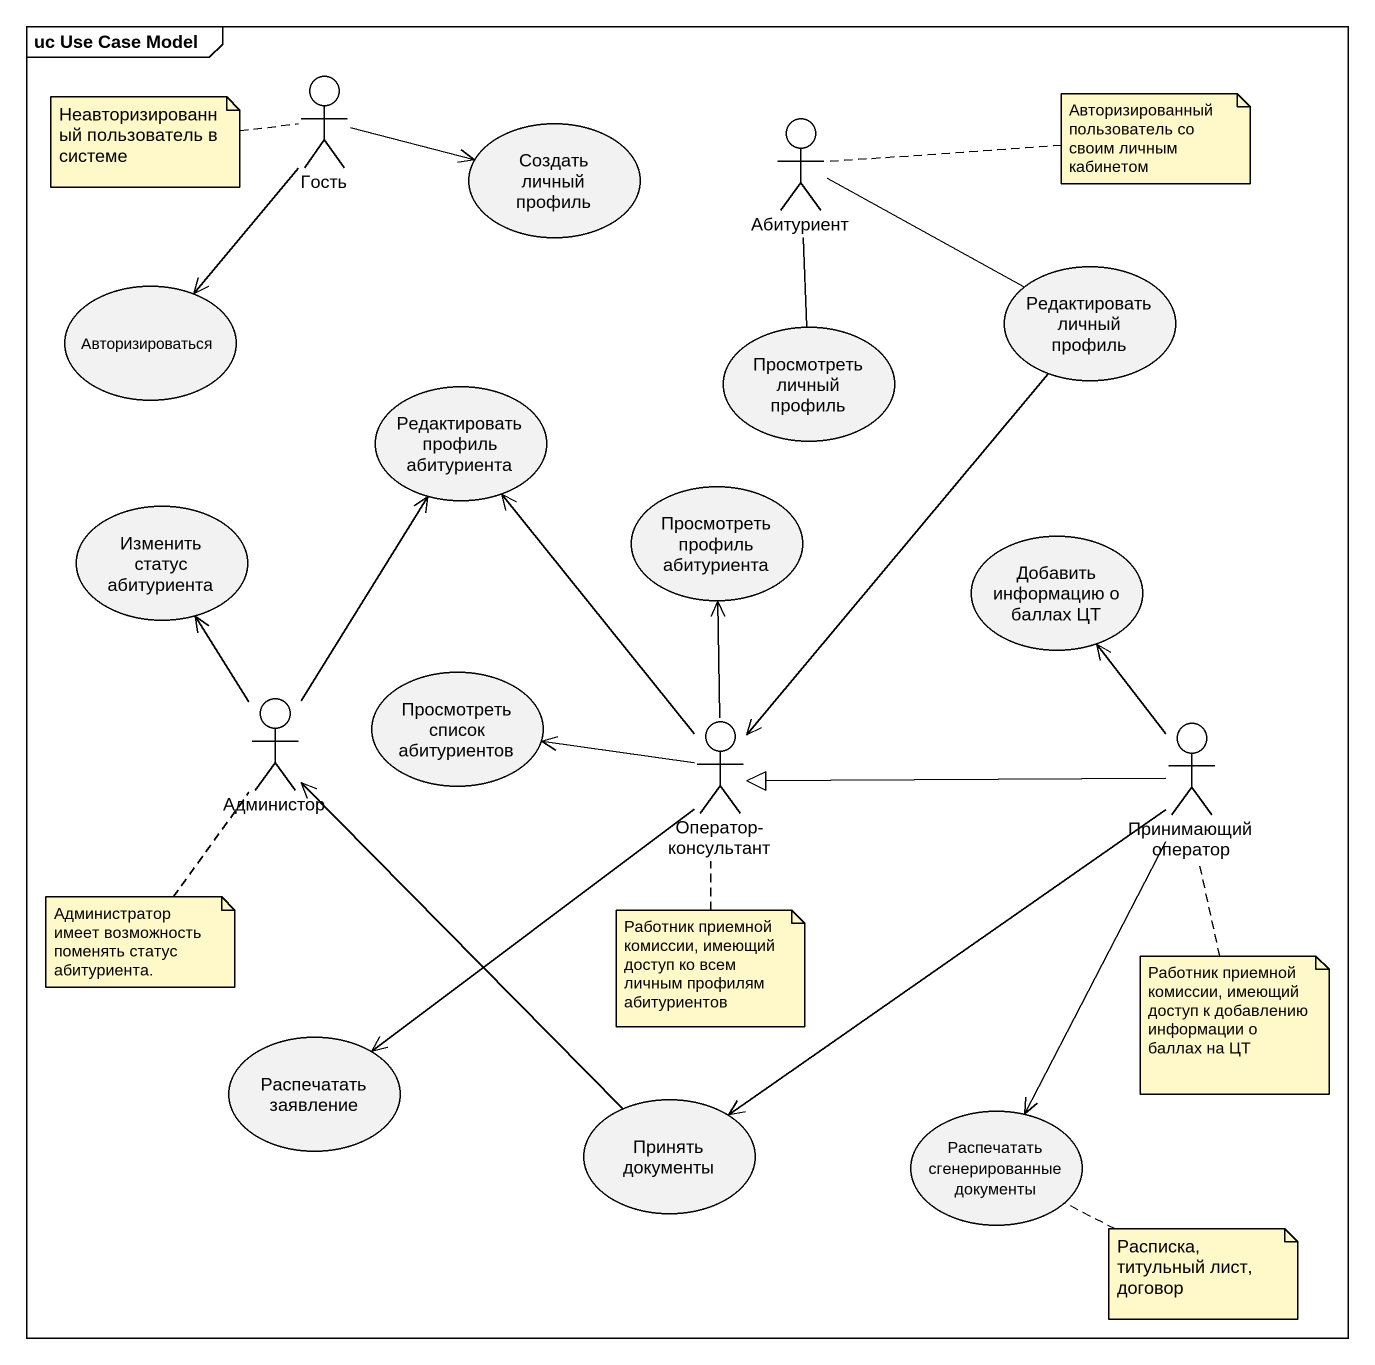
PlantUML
@startuml
mainframe uc Use Case Model
actor Гость
usecase "Создать личный профиль" as Создать_личный_профиль
actor Абитуриент
usecase Авторизироваться
usecase "Редактировать личный профиль" as Редактировать_личный_профиль
usecase "Редактировать профиль абитуриента" as Редактировать_профиль
usecase "Просмотреть личный профиль" as Просмотреть_личный_профиль
usecase "Изменить статус абитуриента" as Изменить_статус_абитуриента
usecase "Просмотреть профиль абитуриента" as Просмотреть_профиль
usecase "Добавить информацию о баллах ЦТ" as Добавить_информацию_о
usecase "Просмотреть список абитуриентов" as Просмотреть_список
actor Администор
actor "Оператор-консультант" as Оператор_консультант
actor "Принимающий оператор" as Принимающий_оператор
usecase "Распечатать заявление" as Распечатать_заявление
usecase "Принять документы" as Принять_документы
usecase "Распечатать сгенерированные документы" as Распечатать_сгенерированные
Гость -right-> Создать_личный_профиль
Гость --> Авторизироваться
Абитуриент -right- Редактировать_личный_профиль
Абитуриент -- Просмотреть_личный_профиль
Редактировать_личный_профиль --> Оператор_консультант
Администор -up-> Редактировать_профиль
Администор -up-> Изменить_статус_абитуриента
Оператор_консультант -up-> Редактировать_профиль
Оператор_консультант -up-> Просмотреть_профиль
Оператор_консультант -left-> Просмотреть_список
Оператор_консультант --> Распечатать_заявление
Принимающий_оператор -up-> Добавить_информацию_о
Принимающий_оператор -left-|> Оператор_консультант
Принимающий_оператор --> Принять_документы
Принимающий_оператор --> Распечатать_сгенерированные
Принять_документы -up-> Администор
note left of Гость : Неавторизированный пользователь в системе
note right of Абитуриент : Авторизированный пользователь со своим личным кабинетом
note bottom of Администор : Администратор имеет возможность поменять статус абитуриента.
note bottom of Оператор_консультант : Работник приемной комиссии, имеющий доступ ко всем личным профилям абитуриентов
note bottom of Принимающий_оператор : Работник приемной комиссии, имеющий доступ к добавлению информации о баллах на ЦТ
note right of Распечатать_сгенерированные : Расписка, титульный лист, договор
@enduml
